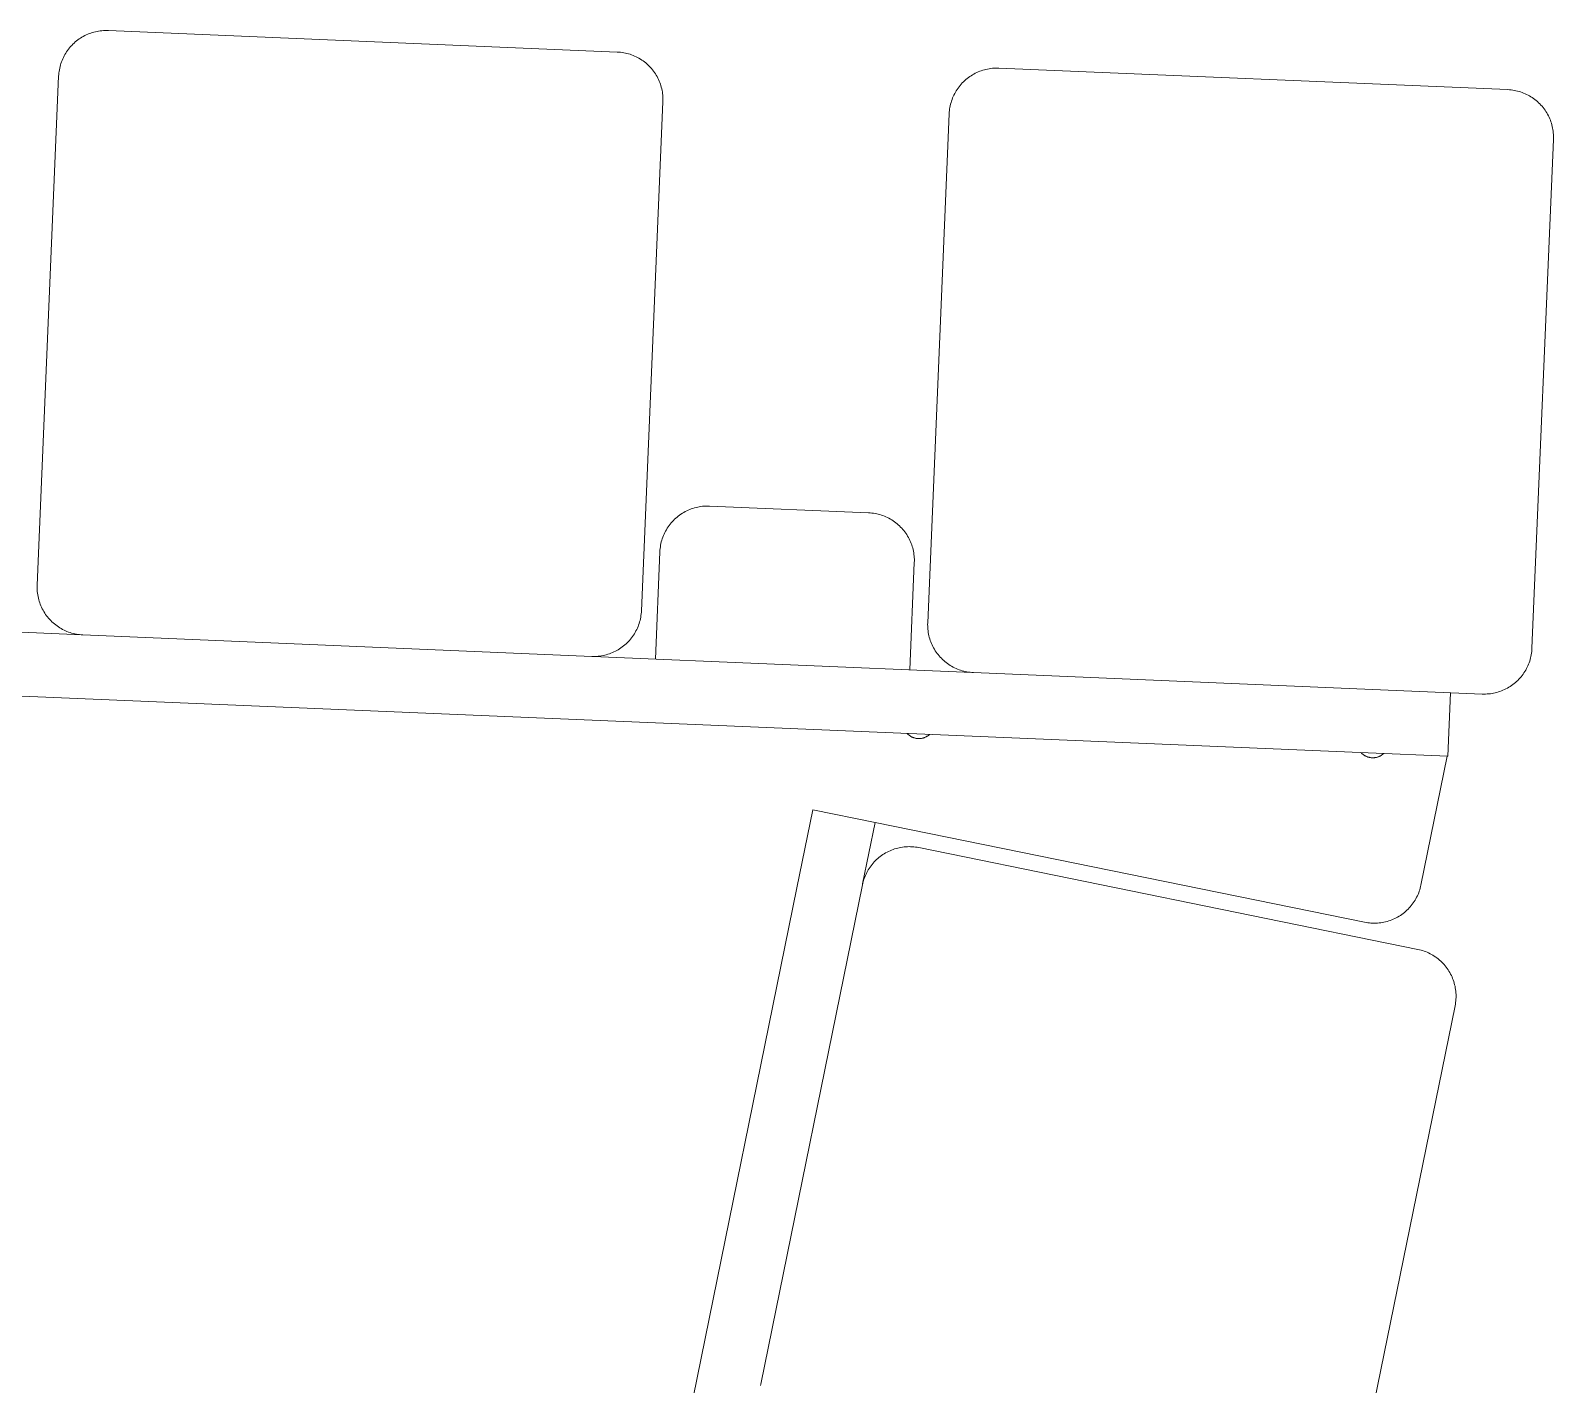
# Model space of a CAD drawing. Header units: inches. Extents: x -12 to 193, y -19 to 105.
# Drawn here: x 185.45 to 189.218, y 101.111 to 104.46 of the extents above; entities that cross this region are included whole.
import ezdxf

# ---------------------------------------------------------------- set-up
doc = ezdxf.new("R2010")
doc.units = ezdxf.units.IN
doc.layers.add('ZANO_R', color=7, linetype='Continuous', lineweight=0)

msp = doc.modelspace()

# ---------------------------------------------------------------- linework, layer by layer
at = {"layer": 'ZANO_R'}
for p, q in [((185.55817, 104.42884), (185.56119, 104.43152)), ((185.56119, 104.43152), (185.5643, 104.4341)), ((185.5643, 104.4341), (185.56749, 104.43656)), ((185.56749, 104.43656), (185.57076, 104.43892)), ((185.57076, 104.43892), (185.57411, 104.44116)), ((185.57411, 104.44116), (185.57754, 104.44328)), ((185.57754, 104.44328), (185.58104, 104.44529)), ((185.58104, 104.44529), (185.5846, 104.44718)), ((185.5846, 104.44718), (185.58823, 104.44894)), ((185.58823, 104.44894), (185.59191, 104.45058)), ((185.59191, 104.45058), (185.59565, 104.4521)), ((185.59565, 104.4521), (185.59944, 104.45348)), ((185.59944, 104.45348), (185.60327, 104.45474)), ((185.60327, 104.45474), (185.60715, 104.45586)), ((185.60715, 104.45586), (185.61105, 104.45685)), ((185.61105, 104.45685), (185.615, 104.45771)), ((185.615, 104.45771), (185.61896, 104.45843)), ((185.61896, 104.45843), (185.62295, 104.45901)), ((185.62295, 104.45901), (185.62696, 104.45946)), ((185.62696, 104.45946), (185.63098, 104.45977)), ((185.63098, 104.45977), (185.63501, 104.45995)), ((185.63501, 104.45995), (185.63905, 104.45998)), ((185.63905, 104.45998), (185.64308, 104.45988)), ((185.64308, 104.45988), (186.9018, 104.40668)), ((185.53014, 104.38981), (185.53184, 104.39346)), ((185.53184, 104.39346), (185.53366, 104.39706)), ((185.53366, 104.39706), (185.53561, 104.40059)), ((185.53561, 104.40059), (185.53767, 104.40406)), ((185.53767, 104.40406), (185.53986, 104.40745)), ((185.53986, 104.40745), (185.54215, 104.41077)), ((185.54215, 104.41077), (185.54456, 104.414)), ((185.54456, 104.414), (185.54708, 104.41715)), ((185.54708, 104.41715), (185.5497, 104.42022)), ((185.5497, 104.42022), (185.55243, 104.42319)), ((185.55243, 104.42319), (185.55525, 104.42607)), ((185.55525, 104.42607), (185.55817, 104.42884)), ((186.9018, 104.40668), (186.90582, 104.40644)), ((186.90582, 104.40644), (186.90984, 104.40607)), ((186.90984, 104.40607), (186.91384, 104.40555)), ((186.91384, 104.40555), (186.91782, 104.4049)), ((186.91782, 104.4049), (186.92177, 104.40412)), ((186.92177, 104.40412), (186.9257, 104.4032)), ((186.9257, 104.4032), (186.92959, 104.40214)), ((186.92959, 104.40214), (186.93345, 104.40096)), ((186.93345, 104.40096), (186.93726, 104.39964)), ((186.93726, 104.39964), (186.94102, 104.3982)), ((186.94102, 104.3982), (186.94474, 104.39662)), ((186.94474, 104.39662), (186.9484, 104.39492)), ((186.9484, 104.39492), (186.95199, 104.3931)), ((186.95199, 104.3931), (186.95553, 104.39116)), ((185.5207, 104.3549), (185.52121, 104.3589)), ((185.52121, 104.3589), (185.52186, 104.36288)), ((185.52186, 104.36288), (185.52265, 104.36684)), ((185.52265, 104.36684), (185.52357, 104.37077)), ((185.52357, 104.37077), (185.52462, 104.37466)), ((185.52462, 104.37466), (185.52581, 104.37852)), ((185.52581, 104.37852), (185.52712, 104.38233)), ((185.52712, 104.38233), (185.52857, 104.38609)), ((185.52857, 104.38609), (185.53014, 104.38981)), ((186.95553, 104.39116), (186.95899, 104.38909)), ((186.95899, 104.38909), (186.96238, 104.38691)), ((186.96238, 104.38691), (186.9657, 104.38461)), ((186.9657, 104.38461), (186.96893, 104.38221)), ((186.96893, 104.38221), (186.97208, 104.37969)), ((186.97208, 104.37969), (186.97515, 104.37707)), ((186.97515, 104.37707), (186.97812, 104.37434)), ((186.97812, 104.37434), (186.981, 104.37151)), ((186.981, 104.37151), (186.98378, 104.36859)), ((186.98378, 104.36859), (186.98645, 104.36558)), ((186.98645, 104.36558), (186.98903, 104.36247)), ((186.98903, 104.36247), (186.99149, 104.35928)), ((186.99149, 104.35928), (186.99385, 104.356)), ((186.99385, 104.356), (186.99609, 104.35265)), ((187.78736, 104.35408), (187.79098, 104.35585)), ((187.79098, 104.35585), (187.79467, 104.35748)), ((187.79467, 104.35748), (187.79841, 104.359)), ((187.79841, 104.359), (187.8022, 104.36038)), ((187.8022, 104.36038), (187.80603, 104.36164)), ((187.80603, 104.36164), (187.8099, 104.36276)), ((187.8099, 104.36276), (187.81381, 104.36375)), ((187.81381, 104.36375), (187.81775, 104.36461)), ((187.81775, 104.36461), (187.82172, 104.36533)), ((187.82172, 104.36533), (187.82571, 104.36591)), ((187.82571, 104.36591), (187.82972, 104.36636)), ((187.82972, 104.36636), (187.83374, 104.36667)), ((187.83374, 104.36667), (187.83777, 104.36685)), ((187.83777, 104.36685), (187.8418, 104.36688)), ((187.8418, 104.36688), (187.84583, 104.36678)), ((187.84583, 104.36678), (189.10455, 104.31358)), ((185.46688, 103.08815), (185.52008, 104.34686)), ((185.52008, 104.34686), (185.52032, 104.35089)), ((185.52032, 104.35089), (185.5207, 104.3549)), ((186.99609, 104.35265), (186.99822, 104.34923)), ((186.99822, 104.34923), (187.00022, 104.34573)), ((187.00022, 104.34573), (187.00211, 104.34216)), ((187.00211, 104.34216), (187.00388, 104.33854)), ((187.00388, 104.33854), (187.00552, 104.33485)), ((187.00552, 104.33485), (187.00703, 104.33111)), ((187.00703, 104.33111), (187.00841, 104.32733)), ((187.00841, 104.32733), (187.00967, 104.32349)), ((187.00967, 104.32349), (187.01079, 104.31962)), ((187.01079, 104.31962), (187.01178, 104.31571)), ((187.74261, 104.31435), (187.74491, 104.31767)), ((187.74491, 104.31767), (187.74732, 104.3209)), ((187.74732, 104.3209), (187.74983, 104.32405)), ((187.74983, 104.32405), (187.75246, 104.32712)), ((187.75246, 104.32712), (187.75518, 104.33009)), ((187.75518, 104.33009), (187.75801, 104.33297)), ((187.75801, 104.33297), (187.76093, 104.33574)), ((187.76093, 104.33574), (187.76395, 104.33842)), ((187.76395, 104.33842), (187.76705, 104.341)), ((187.76705, 104.341), (187.77024, 104.34346)), ((187.77024, 104.34346), (187.77352, 104.34582)), ((187.77352, 104.34582), (187.77687, 104.34806)), ((187.77687, 104.34806), (187.7803, 104.35018)), ((187.7803, 104.35018), (187.78379, 104.35219)), ((187.78379, 104.35219), (187.78736, 104.35408)), ((187.01481, 104.28369), (186.96161, 103.02497)), ((187.01178, 104.31571), (187.01264, 104.31177)), ((187.01264, 104.31177), (187.01336, 104.3078)), ((187.01336, 104.3078), (187.01394, 104.30381)), ((187.01394, 104.30381), (187.01439, 104.2998)), ((187.01439, 104.2998), (187.0147, 104.29578)), ((187.0147, 104.29578), (187.01488, 104.29175)), ((187.01491, 104.28772), (187.01481, 104.28369)), ((187.01488, 104.29175), (187.01491, 104.28772)), ((187.72632, 104.27767), (187.72738, 104.28156)), ((187.72738, 104.28156), (187.72856, 104.28542)), ((187.72856, 104.28542), (187.72988, 104.28923)), ((187.72988, 104.28923), (187.73133, 104.29299)), ((187.73133, 104.29299), (187.7329, 104.29671)), ((187.7329, 104.29671), (187.7346, 104.30036)), ((187.7346, 104.30036), (187.73642, 104.30396)), ((187.73642, 104.30396), (187.73837, 104.30749)), ((187.73837, 104.30749), (187.74043, 104.31096)), ((187.74043, 104.31096), (187.74261, 104.31435)), ((189.10455, 104.31358), (189.10858, 104.31334)), ((189.10858, 104.31334), (189.11259, 104.31297)), ((189.11259, 104.31297), (189.11659, 104.31245)), ((189.11659, 104.31245), (189.12057, 104.3118)), ((189.12057, 104.3118), (189.12453, 104.31102)), ((189.12453, 104.31102), (189.12846, 104.3101)), ((189.12846, 104.3101), (189.13235, 104.30904)), ((189.13235, 104.30904), (189.1362, 104.30786)), ((189.1362, 104.30786), (189.14002, 104.30654)), ((189.14002, 104.30654), (189.14378, 104.3051)), ((189.14378, 104.3051), (189.14749, 104.30352)), ((189.14749, 104.30352), (189.15115, 104.30182)), ((189.15115, 104.30182), (189.15475, 104.3)), ((189.15475, 104.3), (189.15828, 104.29806)), ((189.15828, 104.29806), (189.16175, 104.29599)), ((189.16175, 104.29599), (189.16514, 104.29381)), ((189.16514, 104.29381), (189.16845, 104.29151)), ((189.16845, 104.29151), (189.17169, 104.28911)), ((189.17169, 104.28911), (189.17484, 104.28659)), ((189.17484, 104.28659), (189.1779, 104.28397)), ((189.1779, 104.28397), (189.18088, 104.28124)), ((189.18088, 104.28124), (189.18375, 104.27841)), ((187.66964, 102.99505), (187.72284, 104.25376)), ((187.72284, 104.25376), (187.72308, 104.25779)), ((187.72308, 104.25779), (187.72346, 104.2618)), ((187.72346, 104.2618), (187.72397, 104.2658)), ((187.72397, 104.2658), (187.72462, 104.26979)), ((187.72462, 104.26979), (187.7254, 104.27374)), ((187.7254, 104.27374), (187.72632, 104.27767)), ((189.18375, 104.27841), (189.18653, 104.27549)), ((189.18653, 104.27549), (189.18921, 104.27248)), ((189.18921, 104.27248), (189.19178, 104.26937)), ((189.19178, 104.26937), (189.19425, 104.26618)), ((189.19425, 104.26618), (189.1966, 104.2629)), ((189.1966, 104.2629), (189.19885, 104.25955)), ((189.19885, 104.25955), (189.20097, 104.25613)), ((189.20097, 104.25613), (189.20298, 104.25263)), ((189.20298, 104.25263), (189.20487, 104.24906)), ((189.20487, 104.24906), (189.20663, 104.24544)), ((189.20663, 104.24544), (189.20827, 104.24175)), ((189.20827, 104.24175), (189.20979, 104.23801)), ((189.20979, 104.23801), (189.21117, 104.23423)), ((189.21117, 104.23423), (189.21243, 104.23039)), ((189.21243, 104.23039), (189.21355, 104.22652)), ((189.21355, 104.22652), (189.21454, 104.22261)), ((189.21454, 104.22261), (189.21539, 104.21867)), ((189.21539, 104.21867), (189.21612, 104.2147)), ((189.21612, 104.2147), (189.2167, 104.21071)), ((189.2167, 104.21071), (189.21715, 104.2067)), ((189.21715, 104.2067), (189.21746, 104.20268)), ((189.21757, 104.19059), (189.16437, 102.93187)), ((189.21746, 104.20268), (189.21763, 104.19865)), ((189.21767, 104.19462), (189.21757, 104.19059)), ((189.21763, 104.19865), (189.21767, 104.19462)), ((188.75938, 102.67315), (170.4293, 103.44787)), ((187.05941, 103.26382), (187.05605, 103.26148)), ((187.06286, 103.26605), (187.05941, 103.26382)), ((187.06638, 103.26815), (187.06286, 103.26605)), ((187.06998, 103.27013), (187.06638, 103.26815)), ((187.07364, 103.27199), (187.06998, 103.27013)), ((187.07736, 103.27372), (187.07364, 103.27199)), ((187.08114, 103.27531), (187.07736, 103.27372)), ((187.08497, 103.27677), (187.08114, 103.27531)), ((187.08885, 103.2781), (187.08497, 103.27677)), ((187.09278, 103.2793), (187.08885, 103.2781)), ((187.09674, 103.28036), (187.09278, 103.2793)), ((187.10074, 103.28127), (187.09674, 103.28036)), ((187.10477, 103.28205), (187.10074, 103.28127)), ((187.10882, 103.28269), (187.10477, 103.28205)), ((187.1129, 103.28319), (187.10882, 103.28269)), ((187.11698, 103.28355), (187.1129, 103.28319)), ((187.12108, 103.28376), (187.11698, 103.28355)), ((187.12518, 103.28383), (187.12108, 103.28376)), ((187.12518, 103.28383), (187.12768, 103.2838)), ((187.12768, 103.2838), (187.13017, 103.28372)), ((187.52352, 103.2671), (187.13017, 103.28372)), ((187.52755, 103.26686), (187.52352, 103.2671)), ((187.53156, 103.26648), (187.52755, 103.26686)), ((187.53556, 103.26597), (187.53156, 103.26648)), ((187.53954, 103.26532), (187.53556, 103.26597)), ((187.5435, 103.26454), (187.53954, 103.26532)), ((187.54742, 103.26362), (187.5435, 103.26454)), ((187.55132, 103.26256), (187.54742, 103.26362)), ((187.02319, 103.22529), (187.02119, 103.22171)), ((187.02532, 103.22879), (187.02319, 103.22529)), ((187.02757, 103.23222), (187.02532, 103.22879)), ((187.02994, 103.23557), (187.02757, 103.23222)), ((187.03243, 103.23884), (187.02994, 103.23557)), ((187.03502, 103.24202), (187.03243, 103.23884)), ((187.03773, 103.2451), (187.03502, 103.24202)), ((187.04054, 103.24809), (187.03773, 103.2451)), ((187.04345, 103.25098), (187.04054, 103.24809)), ((187.04646, 103.25377), (187.04345, 103.25098)), ((187.04956, 103.25645), (187.04646, 103.25377)), ((187.05276, 103.25902), (187.04956, 103.25645)), ((187.05605, 103.26148), (187.05276, 103.25902)), ((187.55517, 103.26138), (187.55132, 103.26256)), ((187.55898, 103.26006), (187.55517, 103.26138)), ((187.56275, 103.25862), (187.55898, 103.26006)), ((187.56646, 103.25704), (187.56275, 103.25862)), ((187.57012, 103.25534), (187.56646, 103.25704)), ((187.57372, 103.25352), (187.57012, 103.25534)), ((187.57725, 103.25158), (187.57372, 103.25352)), ((187.58071, 103.24951), (187.57725, 103.25158)), ((187.58411, 103.24733), (187.58071, 103.24951)), ((187.58742, 103.24503), (187.58411, 103.24733)), ((187.59066, 103.24263), (187.58742, 103.24503)), ((187.59381, 103.24011), (187.59066, 103.24263)), ((187.59687, 103.23749), (187.59381, 103.24011)), ((187.59984, 103.23476), (187.59687, 103.23749)), ((187.60272, 103.23193), (187.59984, 103.23476)), ((187.6055, 103.22901), (187.60272, 103.23193)), ((187.60818, 103.22599), (187.6055, 103.22901)), ((187.61075, 103.22289), (187.60818, 103.22599)), ((187.00982, 103.19103), (187.00901, 103.187)), ((187.01076, 103.19502), (187.00982, 103.19103)), ((187.01185, 103.19898), (187.01076, 103.19502)), ((187.01307, 103.20289), (187.01185, 103.19898)), ((187.01443, 103.20676), (187.01307, 103.20289)), ((187.01592, 103.21058), (187.01443, 103.20676)), ((187.01755, 103.21435), (187.01592, 103.21058)), ((187.0193, 103.21806), (187.01755, 103.21435)), ((187.02119, 103.22171), (187.0193, 103.21806)), ((187.61322, 103.2197), (187.61075, 103.22289)), ((187.61557, 103.21642), (187.61322, 103.2197)), ((187.61781, 103.21307), (187.61557, 103.21642)), ((187.61994, 103.20964), (187.61781, 103.21307)), ((187.62195, 103.20615), (187.61994, 103.20964)), ((187.62384, 103.20258), (187.62195, 103.20615)), ((187.6256, 103.19896), (187.62384, 103.20258)), ((187.62724, 103.19527), (187.6256, 103.19896)), ((187.62875, 103.19153), (187.62724, 103.19527)), ((187.63014, 103.18775), (187.62875, 103.19153)), ((187.63139, 103.18391), (187.63014, 103.18775)), ((187.00718, 103.17071), (186.99596, 102.9053)), ((187.00742, 103.1748), (187.00718, 103.17071)), ((187.00781, 103.17889), (187.00742, 103.1748)), ((187.00834, 103.18296), (187.00781, 103.17889)), ((187.00901, 103.187), (187.00834, 103.18296)), ((187.63252, 103.18004), (187.63139, 103.18391)), ((187.63351, 103.17613), (187.63252, 103.18004)), ((187.63436, 103.17219), (187.63351, 103.17613)), ((187.63508, 103.16822), (187.63436, 103.17219)), ((187.63567, 103.16423), (187.63508, 103.16822)), ((187.63612, 103.16022), (187.63567, 103.16423)), ((187.63643, 103.1562), (187.63612, 103.16022)), ((187.6366, 103.15217), (187.63643, 103.1562)), ((187.63664, 103.14814), (187.6366, 103.15217)), ((187.62532, 102.8787), (187.63654, 103.14411)), ((187.63654, 103.14411), (187.63664, 103.14814)), ((185.46678, 103.08411), (185.46688, 103.08815)), ((185.46682, 103.08008), (185.46678, 103.08411)), ((185.46699, 103.07605), (185.46682, 103.08008)), ((185.4673, 103.07203), (185.46699, 103.07605)), ((185.46775, 103.06802), (185.4673, 103.07203)), ((185.46834, 103.06403), (185.46775, 103.06802)), ((185.46906, 103.06006), (185.46834, 103.06403)), ((185.46992, 103.05612), (185.46906, 103.06006)), ((185.47091, 103.05221), (185.46992, 103.05612)), ((185.47203, 103.04834), (185.47091, 103.05221)), ((185.47328, 103.04451), (185.47203, 103.04834)), ((185.47467, 103.04072), (185.47328, 103.04451)), ((185.47618, 103.03698), (185.47467, 103.04072)), ((185.47782, 103.0333), (185.47618, 103.03698)), ((185.57728, 102.96526), (184.63848, 103.00494)), ((185.47959, 103.02967), (185.47782, 103.0333)), ((185.48147, 103.02611), (185.47959, 103.02967)), ((185.48348, 103.02261), (185.48147, 103.02611)), ((185.48561, 103.01918), (185.48348, 103.02261)), ((185.48785, 103.01583), (185.48561, 103.01918)), ((185.4902, 103.01255), (185.48785, 103.01583)), ((185.49267, 103.00936), (185.4902, 103.01255)), ((185.49524, 103.00626), (185.49267, 103.00936)), ((185.49792, 103.00324), (185.49524, 103.00626)), ((185.5007, 103.00032), (185.49792, 103.00324)), ((185.50358, 102.99749), (185.5007, 103.00032)), ((186.95813, 103.00107), (186.95708, 102.99717)), ((186.95905, 103.00499), (186.95813, 103.00107)), ((186.95983, 103.00895), (186.95905, 103.00499)), ((186.96048, 103.01293), (186.95983, 103.00895)), ((186.961, 103.01693), (186.96048, 103.01293)), ((186.96137, 103.02094), (186.961, 103.01693)), ((186.96161, 103.02497), (186.96137, 103.02094)), ((185.50655, 102.99477), (185.50358, 102.99749)), ((185.50961, 102.99214), (185.50655, 102.99477)), ((185.51276, 102.98963), (185.50961, 102.99214)), ((185.516, 102.98722), (185.51276, 102.98963)), ((185.51931, 102.98492), (185.516, 102.98722)), ((185.52271, 102.98274), (185.51931, 102.98492)), ((185.52617, 102.98068), (185.52271, 102.98274)), ((185.5297, 102.97873), (185.52617, 102.98068)), ((185.5333, 102.97691), (185.5297, 102.97873)), ((185.53696, 102.97521), (185.5333, 102.97691)), ((185.54067, 102.97364), (185.53696, 102.97521)), ((185.54444, 102.97219), (185.54067, 102.97364)), ((185.54825, 102.97087), (185.54444, 102.97219)), ((185.5521, 102.96969), (185.54825, 102.97087)), ((185.556, 102.96864), (185.5521, 102.96969)), ((185.55992, 102.96772), (185.556, 102.96864)), ((185.56388, 102.96693), (185.55992, 102.96772)), ((185.56786, 102.96628), (185.56388, 102.96693)), ((185.57186, 102.96577), (185.56786, 102.96628)), ((185.57588, 102.96539), (185.57186, 102.96577)), ((185.5799, 102.96515), (185.57588, 102.96539)), ((186.83862, 102.91195), (185.5799, 102.96515)), ((186.94184, 102.96438), (186.93955, 102.96107)), ((186.94402, 102.96777), (186.94184, 102.96438)), ((186.94609, 102.97124), (186.94402, 102.96777)), ((186.94803, 102.97477), (186.94609, 102.97124)), ((186.94986, 102.97837), (186.94803, 102.97477)), ((186.95156, 102.98203), (186.94986, 102.97837)), ((186.95313, 102.98574), (186.95156, 102.98203)), ((186.95457, 102.98951), (186.95313, 102.98574)), ((186.95589, 102.99332), (186.95457, 102.98951)), ((186.95708, 102.99717), (186.95589, 102.99332)), ((187.66954, 102.99101), (187.66964, 102.99505)), ((187.66958, 102.98698), (187.66954, 102.99101)), ((187.66975, 102.98295), (187.66958, 102.98698)), ((187.67006, 102.97893), (187.66975, 102.98295)), ((187.67051, 102.97492), (187.67006, 102.97893)), ((187.67109, 102.97093), (187.67051, 102.97492)), ((187.67182, 102.96696), (187.67109, 102.97093)), ((187.67267, 102.96302), (187.67182, 102.96696)), ((187.67366, 102.95911), (187.67267, 102.96302)), ((186.8971, 102.92465), (186.89347, 102.92289)), ((186.90066, 102.92654), (186.8971, 102.92465)), ((186.90416, 102.92855), (186.90066, 102.92654)), ((186.90758, 102.93068), (186.90416, 102.92855)), ((186.91094, 102.93292), (186.90758, 102.93068)), ((186.91421, 102.93527), (186.91094, 102.93292)), ((186.9174, 102.93774), (186.91421, 102.93527)), ((186.92051, 102.94031), (186.9174, 102.93774)), ((186.92352, 102.94299), (186.92051, 102.94031)), ((186.92645, 102.94577), (186.92352, 102.94299)), ((186.92927, 102.94865), (186.92645, 102.94577)), ((186.932, 102.95162), (186.92927, 102.94865)), ((186.93462, 102.95468), (186.932, 102.95162)), ((186.93714, 102.95783), (186.93462, 102.95468)), ((186.93955, 102.96107), (186.93714, 102.95783)), ((187.67478, 102.95524), (187.67366, 102.95911)), ((187.67604, 102.95141), (187.67478, 102.95524)), ((187.67742, 102.94762), (187.67604, 102.95141)), ((187.67894, 102.94388), (187.67742, 102.94762)), ((187.68058, 102.9402), (187.67894, 102.94388)), ((187.68234, 102.93657), (187.68058, 102.9402)), ((187.68423, 102.93301), (187.68234, 102.93657)), ((187.68624, 102.92951), (187.68423, 102.93301)), ((187.68836, 102.92608), (187.68624, 102.92951)), ((187.69061, 102.92273), (187.68836, 102.92608)), ((189.16375, 102.92383), (189.16324, 102.91983)), ((189.16413, 102.92784), (189.16375, 102.92383)), ((189.16437, 102.93187), (189.16413, 102.92784)), ((186.84265, 102.91185), (186.83862, 102.91195)), ((187.78004, 102.87216), (186.84124, 102.91184)), ((186.84668, 102.91189), (186.84265, 102.91185)), ((186.85071, 102.91206), (186.84668, 102.91189)), ((186.85474, 102.91237), (186.85071, 102.91206)), ((186.85874, 102.91282), (186.85474, 102.91237)), ((186.86273, 102.91341), (186.85874, 102.91282)), ((186.8667, 102.91413), (186.86273, 102.91341)), ((186.87064, 102.91498), (186.8667, 102.91413)), ((186.87455, 102.91597), (186.87064, 102.91498)), ((186.87843, 102.9171), (186.87455, 102.91597)), ((186.88226, 102.91835), (186.87843, 102.9171)), ((186.88605, 102.91974), (186.88226, 102.91835)), ((186.88978, 102.92125), (186.88605, 102.91974)), ((186.89347, 102.92289), (186.88978, 102.92125)), ((187.69296, 102.91946), (187.69061, 102.92273)), ((187.69543, 102.91626), (187.69296, 102.91946)), ((187.698, 102.91316), (187.69543, 102.91626)), ((187.70068, 102.91014), (187.698, 102.91316)), ((187.70346, 102.90722), (187.70068, 102.91014)), ((187.70633, 102.90439), (187.70346, 102.90722)), ((187.70931, 102.90167), (187.70633, 102.90439)), ((187.71237, 102.89904), (187.70931, 102.90167)), ((187.71552, 102.89653), (187.71237, 102.89904)), ((187.71876, 102.89412), (187.71552, 102.89653)), ((187.72207, 102.89182), (187.71876, 102.89412)), ((187.72546, 102.88964), (187.72207, 102.89182)), ((187.72893, 102.88758), (187.72546, 102.88964)), ((187.73246, 102.88563), (187.72893, 102.88758)), ((189.15431, 102.88893), (189.15261, 102.88527)), ((189.15589, 102.89264), (189.15431, 102.88893)), ((189.15733, 102.89641), (189.15589, 102.89264)), ((189.15865, 102.90022), (189.15733, 102.89641)), ((189.15983, 102.90407), (189.15865, 102.90022)), ((189.16089, 102.90797), (189.15983, 102.90407)), ((189.16181, 102.91189), (189.16089, 102.90797)), ((189.16259, 102.91585), (189.16181, 102.91189)), ((189.16324, 102.91983), (189.16259, 102.91585)), ((187.73606, 102.88381), (187.73246, 102.88563)), ((187.73972, 102.88211), (187.73606, 102.88381)), ((187.74343, 102.88054), (187.73972, 102.88211)), ((187.74719, 102.87909), (187.74343, 102.88054)), ((187.75101, 102.87777), (187.74719, 102.87909)), ((187.75486, 102.87659), (187.75101, 102.87777)), ((187.75875, 102.87554), (187.75486, 102.87659)), ((187.76268, 102.87462), (187.75875, 102.87554)), ((187.76664, 102.87383), (187.76268, 102.87462)), ((187.77062, 102.87318), (187.76664, 102.87383)), ((187.77462, 102.87267), (187.77062, 102.87318)), ((187.77863, 102.87229), (187.77462, 102.87267)), ((187.78266, 102.87205), (187.77863, 102.87229)), ((189.04138, 102.81885), (187.78266, 102.87205)), ((189.12628, 102.84989), (189.12326, 102.84721)), ((189.1292, 102.85267), (189.12628, 102.84989)), ((189.13203, 102.85555), (189.1292, 102.85267)), ((189.13475, 102.85852), (189.13203, 102.85555)), ((189.13738, 102.86158), (189.13475, 102.85852)), ((189.13989, 102.86473), (189.13738, 102.86158)), ((189.1423, 102.86797), (189.13989, 102.86473)), ((189.1446, 102.87128), (189.1423, 102.86797)), ((189.14678, 102.87468), (189.1446, 102.87128)), ((189.14884, 102.87814), (189.14678, 102.87468)), ((189.15079, 102.88167), (189.14884, 102.87814)), ((189.15261, 102.88527), (189.15079, 102.88167)), ((188.95606, 102.66484), (188.96271, 102.82218)), ((189.04541, 102.81875), (189.04138, 102.81885)), ((189.04944, 102.81879), (189.04541, 102.81875)), ((189.05347, 102.81896), (189.04944, 102.81879)), ((189.05749, 102.81927), (189.05347, 102.81896)), ((189.0615, 102.81972), (189.05749, 102.81927)), ((189.06549, 102.82031), (189.0615, 102.81972)), ((189.06946, 102.82103), (189.06549, 102.82031)), ((189.0734, 102.82188), (189.06946, 102.82103)), ((189.07731, 102.82287), (189.0734, 102.82188)), ((189.08118, 102.824), (189.07731, 102.82287)), ((189.08502, 102.82525), (189.08118, 102.824)), ((189.0888, 102.82664), (189.08502, 102.82525)), ((189.09254, 102.82815), (189.0888, 102.82664)), ((189.09623, 102.82979), (189.09254, 102.82815)), ((189.09985, 102.83155), (189.09623, 102.82979)), ((189.10342, 102.83344), (189.09985, 102.83155)), ((189.10691, 102.83545), (189.10342, 102.83344)), ((189.11034, 102.83758), (189.10691, 102.83545)), ((189.11369, 102.83982), (189.11034, 102.83758)), ((189.11697, 102.84217), (189.11369, 102.83982)), ((189.12016, 102.84464), (189.11697, 102.84217)), ((189.12326, 102.84721), (189.12016, 102.84464)), ((187.6196, 102.72038), (187.61867, 102.72136)), ((187.62057, 102.71943), (187.6196, 102.72038)), ((187.62158, 102.71851), (187.62057, 102.71943)), ((187.62261, 102.71763), (187.62158, 102.71851)), ((187.62367, 102.71678), (187.62261, 102.71763)), ((187.62476, 102.71598), (187.62367, 102.71678)), ((187.62588, 102.71521), (187.62476, 102.71598)), ((187.62702, 102.71447), (187.62588, 102.71521)), ((187.62819, 102.71378), (187.62702, 102.71447)), ((187.62938, 102.71313), (187.62819, 102.71378)), ((187.63059, 102.71252), (187.62938, 102.71313)), ((187.63183, 102.71195), (187.63059, 102.71252)), ((187.63308, 102.71143), (187.63183, 102.71195)), ((187.63435, 102.71095), (187.63308, 102.71143)), ((187.63563, 102.71051), (187.63435, 102.71095)), ((187.63693, 102.71012), (187.63563, 102.71051)), ((187.63825, 102.70977), (187.63693, 102.71012)), ((187.63957, 102.70947), (187.63825, 102.70977)), ((187.6409, 102.70922), (187.63957, 102.70947)), ((187.64225, 102.70901), (187.6409, 102.70922)), ((187.64359, 102.70884), (187.64225, 102.70901)), ((187.64495, 102.70873), (187.64359, 102.70884)), ((187.6463, 102.70865), (187.64495, 102.70873)), ((187.64766, 102.70863), (187.6463, 102.70865)), ((187.64899, 102.70865), (187.64766, 102.70863)), ((187.65032, 102.70872), (187.64899, 102.70865)), ((187.65164, 102.70883), (187.65032, 102.70872)), ((187.65296, 102.70899), (187.65164, 102.70883)), ((187.65428, 102.70919), (187.65296, 102.70899)), ((187.65558, 102.70944), (187.65428, 102.70919)), ((187.65688, 102.70973), (187.65558, 102.70944)), ((187.65817, 102.71006), (187.65688, 102.70973)), ((187.65944, 102.71044), (187.65817, 102.71006)), ((187.66071, 102.71086), (187.65944, 102.71044)), ((187.66195, 102.71132), (187.66071, 102.71086)), ((187.66318, 102.71182), (187.66195, 102.71132)), ((187.6644, 102.71237), (187.66318, 102.71182)), ((187.66559, 102.71295), (187.6644, 102.71237)), ((187.66676, 102.71358), (187.66559, 102.71295)), ((187.66792, 102.71424), (187.66676, 102.71358)), ((187.66904, 102.71495), (187.66792, 102.71424)), ((187.67015, 102.71569), (187.66904, 102.71495)), ((187.67123, 102.71647), (187.67015, 102.71569)), ((187.67228, 102.71728), (187.67123, 102.71647)), ((187.6733, 102.71813), (187.67228, 102.71728)), ((187.6743, 102.71901), (187.6733, 102.71813)), ((188.74265, 102.67291), (188.74171, 102.6739)), ((188.74361, 102.67196), (188.74265, 102.67291)), ((188.74462, 102.67105), (188.74361, 102.67196)), ((188.74565, 102.67016), (188.74462, 102.67105)), ((188.74671, 102.66932), (188.74565, 102.67016)), ((188.7478, 102.66851), (188.74671, 102.66932)), ((188.74892, 102.66774), (188.7478, 102.66851)), ((188.75006, 102.66701), (188.74892, 102.66774)), ((188.75123, 102.66632), (188.75006, 102.66701)), ((188.75242, 102.66567), (188.75123, 102.66632)), ((188.75363, 102.66506), (188.75242, 102.66567)), ((188.75487, 102.66449), (188.75363, 102.66506)), ((188.75612, 102.66396), (188.75487, 102.66449)), ((188.75739, 102.66348), (188.75612, 102.66396)), ((188.75868, 102.66305), (188.75739, 102.66348)), ((188.75998, 102.66265), (188.75868, 102.66305)), ((188.95606, 102.66484), (188.75938, 102.67315)), ((188.76129, 102.66231), (188.75998, 102.66265)), ((188.76261, 102.66201), (188.76129, 102.66231)), ((188.76394, 102.66175), (188.76261, 102.66201)), ((188.76529, 102.66154), (188.76394, 102.66175)), ((188.76663, 102.66138), (188.76529, 102.66154)), ((188.76799, 102.66126), (188.76663, 102.66138)), ((188.76934, 102.66119), (188.76799, 102.66126)), ((188.7707, 102.66117), (188.76934, 102.66119)), ((188.77203, 102.66119), (188.7707, 102.66117)), ((188.77336, 102.66126), (188.77203, 102.66119)), ((188.77468, 102.66137), (188.77336, 102.66126)), ((188.776, 102.66152), (188.77468, 102.66137)), ((188.77732, 102.66173), (188.776, 102.66152)), ((188.77862, 102.66197), (188.77732, 102.66173)), ((188.77992, 102.66226), (188.77862, 102.66197)), ((188.78121, 102.66259), (188.77992, 102.66226)), ((188.78248, 102.66297), (188.78121, 102.66259)), ((188.78375, 102.66339), (188.78248, 102.66297)), ((188.78499, 102.66385), (188.78375, 102.66339)), ((188.78622, 102.66436), (188.78499, 102.66385)), ((188.78744, 102.6649), (188.78622, 102.66436)), ((188.78863, 102.66549), (188.78744, 102.6649)), ((188.78981, 102.66611), (188.78863, 102.66549)), ((188.79096, 102.66678), (188.78981, 102.66611)), ((188.79209, 102.66748), (188.79096, 102.66678)), ((188.79319, 102.66822), (188.79209, 102.66748)), ((188.79427, 102.669), (188.79319, 102.66822)), ((188.79532, 102.66981), (188.79427, 102.669)), ((188.79634, 102.67066), (188.79532, 102.66981)), ((188.79734, 102.67155), (188.79634, 102.67066)), ((188.88978, 102.34649), (188.95468, 102.6649)), ((187.38535, 102.53258), (187.34604, 102.33969)), ((187.53966, 102.50113), (187.38535, 102.53258)), ((187.53966, 102.50113), (187.50874, 102.34939)), ((187.53966, 102.50113), (188.75046, 102.25435)), ((187.58019, 102.43294), (187.58396, 102.43437)), ((187.58396, 102.43437), (187.58778, 102.43567)), ((187.58778, 102.43567), (187.59164, 102.43684)), ((187.59164, 102.43684), (187.59554, 102.43788)), ((187.59554, 102.43788), (187.59947, 102.43878)), ((187.59947, 102.43878), (187.60343, 102.43955)), ((187.60343, 102.43955), (187.60741, 102.44018)), ((187.60741, 102.44018), (187.61142, 102.44068)), ((187.61142, 102.44068), (187.61543, 102.44103)), ((187.61543, 102.44103), (187.61946, 102.44126)), ((187.61946, 102.44126), (187.62349, 102.44134)), ((187.62349, 102.44134), (187.62752, 102.44129)), ((187.62752, 102.44129), (187.63155, 102.4411)), ((187.63155, 102.4411), (187.63557, 102.44077)), ((187.63557, 102.44077), (187.63958, 102.4403)), ((187.63958, 102.4403), (187.64357, 102.4397)), ((187.64357, 102.4397), (187.64753, 102.43896)), ((187.64753, 102.43896), (188.88199, 102.18736)), ((187.52956, 102.39424), (187.53204, 102.39742)), ((187.53204, 102.39742), (187.53463, 102.40051)), ((187.53463, 102.40051), (187.53732, 102.40352)), ((187.53732, 102.40352), (187.54011, 102.40643)), ((187.54011, 102.40643), (187.543, 102.40924)), ((187.543, 102.40924), (187.54598, 102.41196)), ((187.54598, 102.41196), (187.54905, 102.41457)), ((187.54905, 102.41457), (187.55222, 102.41707)), ((187.55222, 102.41707), (187.55546, 102.41946)), ((187.55546, 102.41946), (187.55879, 102.42175)), ((187.55879, 102.42175), (187.56219, 102.42391)), ((187.56219, 102.42391), (187.56566, 102.42596)), ((187.56566, 102.42596), (187.5692, 102.42789)), ((187.5692, 102.42789), (187.57281, 102.4297)), ((187.57281, 102.4297), (187.57647, 102.43138)), ((187.57647, 102.43138), (187.58019, 102.43294)), ((187.51123, 102.35853), (187.5125, 102.36236)), ((187.5125, 102.36236), (187.5139, 102.36614)), ((187.5139, 102.36614), (187.51543, 102.36987)), ((187.51543, 102.36987), (187.51709, 102.37355)), ((187.51709, 102.37355), (187.51887, 102.37717)), ((187.51887, 102.37717), (187.52077, 102.38072)), ((187.52077, 102.38072), (187.52279, 102.38421)), ((187.52279, 102.38421), (187.52493, 102.38763)), ((187.52493, 102.38763), (187.52719, 102.39097)), ((187.52719, 102.39097), (187.52956, 102.39424)), ((187.34604, 102.33969), (186.22955, 96.86177)), ((187.25661, 101.11236), (187.50821, 102.34682)), ((187.50821, 102.34682), (187.50908, 102.35076)), ((187.50908, 102.35076), (187.51009, 102.35466)), ((187.51009, 102.35466), (187.51123, 102.35853)), ((188.88253, 102.32337), (188.88087, 102.31969)), ((188.88407, 102.32711), (188.88253, 102.32337)), ((188.88548, 102.33091), (188.88407, 102.32711)), ((188.88675, 102.33474), (188.88548, 102.33091)), ((188.88789, 102.33862), (188.88675, 102.33474)), ((188.8889, 102.34254), (188.88789, 102.33862)), ((188.88978, 102.34649), (188.8889, 102.34254)), ((188.85485, 102.28393), (188.85185, 102.28121)), ((188.85775, 102.28674), (188.85485, 102.28393)), ((188.86055, 102.28966), (188.85775, 102.28674)), ((188.86326, 102.29267), (188.86055, 102.28966)), ((188.86585, 102.29577), (188.86326, 102.29267)), ((188.86834, 102.29895), (188.86585, 102.29577)), ((188.87072, 102.30222), (188.86834, 102.29895)), ((188.87299, 102.30557), (188.87072, 102.30222)), ((188.87514, 102.309), (188.87299, 102.30557)), ((188.87717, 102.31249), (188.87514, 102.309)), ((188.87908, 102.31606), (188.87717, 102.31249)), ((188.88087, 102.31969), (188.87908, 102.31606)), ((188.75046, 102.25435), (188.75435, 102.25362)), ((188.75435, 102.25362), (188.75827, 102.25303)), ((188.75827, 102.25303), (188.7622, 102.25256)), ((188.7622, 102.25256), (188.76614, 102.25223)), ((188.76614, 102.25223), (188.77009, 102.25203)), ((188.77009, 102.25203), (188.77405, 102.25197)), ((188.77809, 102.25204), (188.77405, 102.25197)), ((188.78213, 102.25224), (188.77809, 102.25204)), ((188.78616, 102.25259), (188.78213, 102.25224)), ((188.79018, 102.25307), (188.78616, 102.25259)), ((188.79417, 102.25369), (188.79018, 102.25307)), ((188.79815, 102.25445), (188.79417, 102.25369)), ((188.80209, 102.25534), (188.79815, 102.25445)), ((188.806, 102.25637), (188.80209, 102.25534)), ((188.80988, 102.25753), (188.806, 102.25637)), ((188.81371, 102.25882), (188.80988, 102.25753)), ((188.81749, 102.26025), (188.81371, 102.25882)), ((188.82123, 102.2618), (188.81749, 102.26025)), ((188.82491, 102.26348), (188.82123, 102.2618)), ((188.82853, 102.26528), (188.82491, 102.26348)), ((188.83208, 102.26721), (188.82853, 102.26528)), ((188.83557, 102.26925), (188.83208, 102.26721)), ((188.83899, 102.27142), (188.83557, 102.26925)), ((188.84233, 102.2737), (188.83899, 102.27142)), ((188.84559, 102.2761), (188.84233, 102.2737)), ((188.84876, 102.2786), (188.84559, 102.2761)), ((188.85185, 102.28121), (188.84876, 102.2786)), ((188.88199, 102.18736), (188.88593, 102.18649)), ((188.88593, 102.18649), (188.88984, 102.18548)), ((188.88984, 102.18548), (188.8937, 102.18434)), ((188.8937, 102.18434), (188.89753, 102.18307)), ((188.89753, 102.18307), (188.90131, 102.18167)), ((188.90131, 102.18167), (188.90505, 102.18014)), ((188.90505, 102.18014), (188.90872, 102.17848)), ((188.90872, 102.17848), (188.91234, 102.1767)), ((188.91234, 102.1767), (188.9159, 102.1748)), ((188.9159, 102.1748), (188.91939, 102.17278)), ((188.91939, 102.17278), (188.9228, 102.17064)), ((188.9228, 102.17064), (188.92615, 102.16838)), ((188.92615, 102.16838), (188.92941, 102.16601)), ((188.92941, 102.16601), (188.93259, 102.16353)), ((188.93259, 102.16353), (188.93569, 102.16094)), ((188.93569, 102.16094), (188.93869, 102.15825)), ((188.93869, 102.15825), (188.9416, 102.15546)), ((188.9416, 102.15546), (188.94441, 102.15257)), ((188.94441, 102.15257), (188.94713, 102.14959)), ((188.94713, 102.14959), (188.94974, 102.14651)), ((188.94974, 102.14651), (188.95224, 102.14335)), ((188.95224, 102.14335), (188.95464, 102.14011)), ((188.95464, 102.14011), (188.95692, 102.13678)), ((188.95692, 102.13678), (188.95908, 102.13338)), ((188.95908, 102.13338), (188.96113, 102.12991)), ((188.96113, 102.12991), (188.96306, 102.12637)), ((188.96306, 102.12637), (188.96487, 102.12276)), ((188.96487, 102.12276), (188.96656, 102.1191)), ((188.96656, 102.1191), (188.96811, 102.11538)), ((188.96811, 102.11538), (188.96954, 102.1116)), ((188.96954, 102.1116), (188.97084, 102.10779)), ((188.97084, 102.10779), (188.97201, 102.10393)), ((188.97201, 102.10393), (188.97305, 102.10003)), ((188.97305, 102.10003), (188.97395, 102.0961)), ((188.97395, 102.0961), (188.97472, 102.09214)), ((188.97472, 102.09214), (188.97535, 102.08816)), ((188.97535, 102.08816), (188.97585, 102.08415)), ((188.97594, 102.06), (188.97548, 102.05599)), ((188.97585, 102.08415), (188.97621, 102.08014)), ((188.97627, 102.06402), (188.97594, 102.06)), ((188.97621, 102.08014), (188.97643, 102.07611)), ((188.97646, 102.06805), (188.97627, 102.06402)), ((188.97643, 102.07611), (188.97651, 102.07208)), ((188.97651, 102.07208), (188.97646, 102.06805)), ((188.97414, 102.04804), (188.72253, 100.81358)), ((188.97487, 102.052), (188.97414, 102.04804)), ((188.97548, 102.05599), (188.97487, 102.052)), ((187.25587, 101.10839), (187.25661, 101.11236))]:
    msp.add_line(p, q, dxfattribs=at)

doc.saveas('drawing.dxf')
